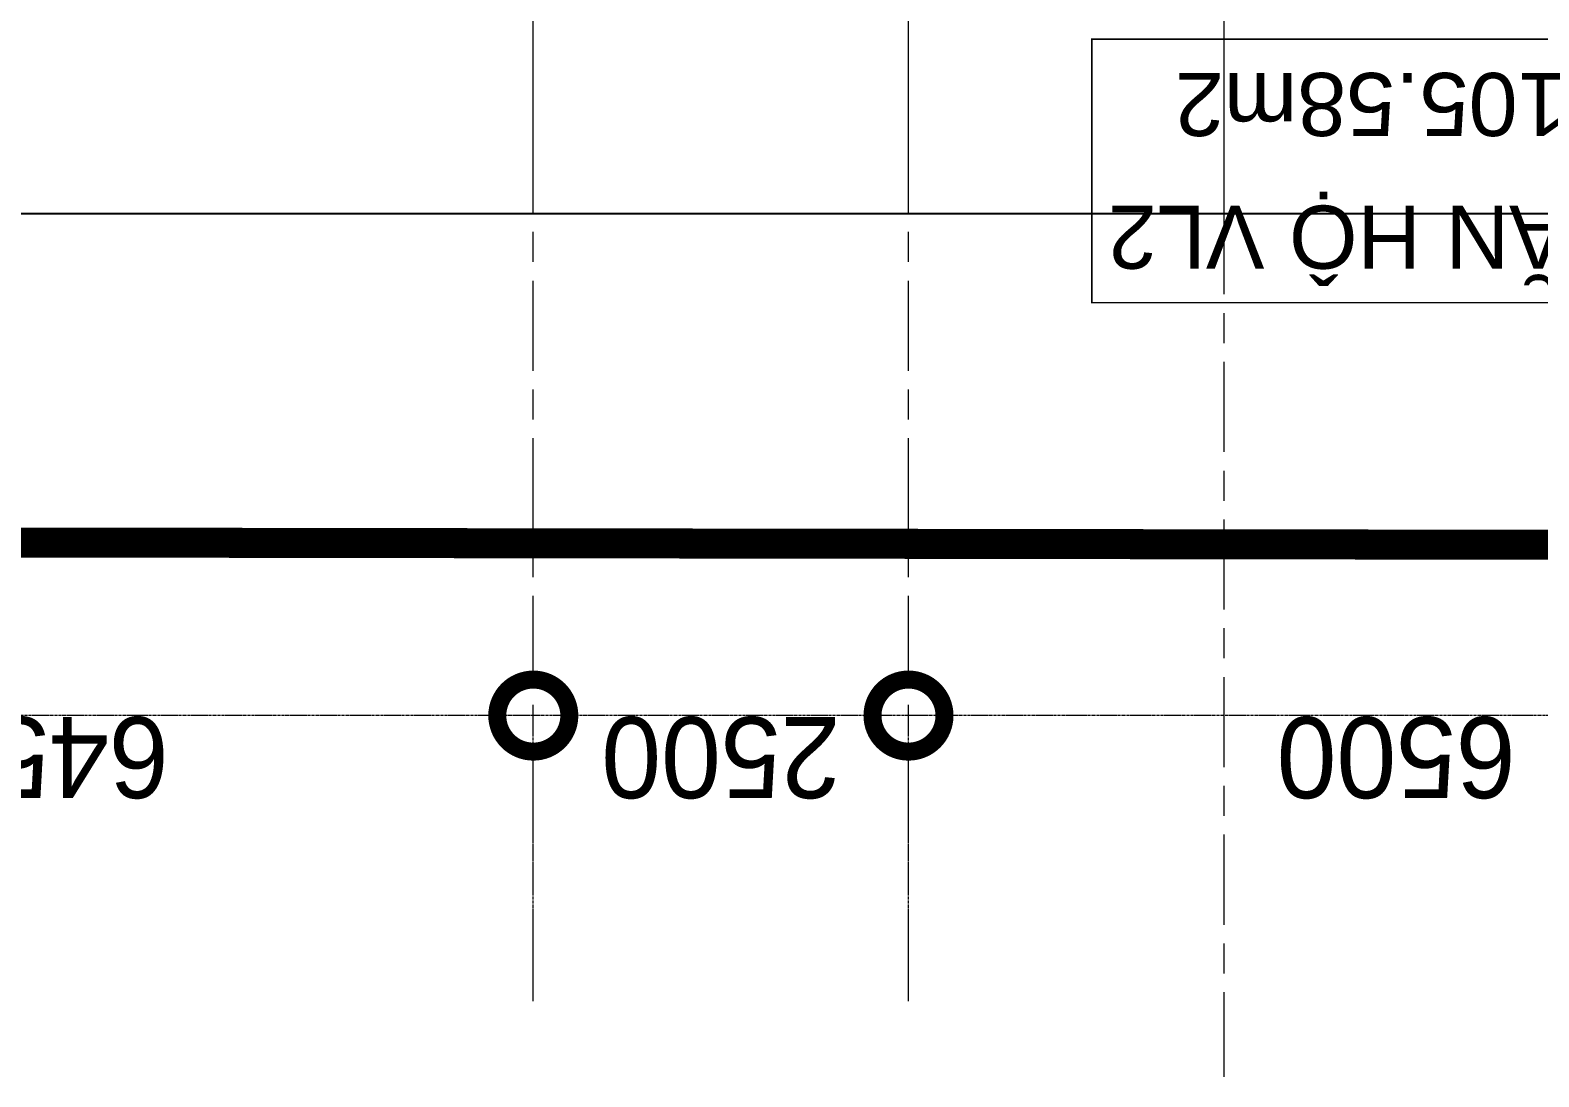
# Model space of a CAD drawing. Header units: millimetres. Extents: x -100356 to 314685, y 446 to 1273965.
# Drawn here: x 60838 to 70891, y 1086923 to 1093896 of the extents above; entities that cross this region are included whole.
import ezdxf
from ezdxf.xclip import XClip

# ---------------------------------------------------------------- set-up
doc = ezdxf.new("R2010")
doc.units = ezdxf.units.MM
doc.header["$XCLIPFRAME"] = 2
for name, pattern in [('20180221 BF$0$DASHDOT', [1, 0.5, -0.25, 0, -0.25]), ('CENTER', [2, 1.25, -0.25, 0.25, -0.25]), ('CENTER2', [28.575, 19.05, -3.175, 3.175, -3.175]), ('Kume - Grid Line', [10.5, 6, -1.25, 2, -1.25])]:
    doc.linetypes.add(name, pattern=pattern)
doc.layers.get('DEFPOINTS').update_dxf_attribs({"lineweight": 13})
doc.layers.add('20180221 BF$0$10', color=1, linetype='Continuous')
doc.layers.add('20180221 BF$0$TREE', color=99, linetype='Continuous')
for name, color, linetype, lineweight in [('20180221 BF$0$setback', 1, 'Continuous', 13), ('A-_ANOT----_D', 7, 'Continuous', 5), ('A.Axis', 251, 'CENTER2', 13), ('LGI', 250, 'CENTER', 9), ('TEXT', 6, 'Continuous', 20)]:
    doc.layers.add(name, color=color, linetype=linetype, lineweight=lineweight)
doc.styles.add('Arial_4', font='Font - TrueType - Arial.ttf', dxfattribs={"width": 0.95, "height": 540})
doc.styles.add('VnArial', font='Font - TrueType - Arial.ttf')
doc.dimstyles.new('A3_-_A4_1', dxfattribs={"dimscale": 304.8, "dimtxt": 550.940076, "dimasz": 3.149606, "dimexe": 0, "dimexo": 0.0625, "dimgap": 0, "dimtad": 1, "dimdec": 0, "dimzin": 0, "dimdsep": 46, "dimtxsty": 'Arial_4', "dimblk1": 'DOTSMALL', "dimblk2": 'DOTSMALL', "dimsah": 1, "dimcen": 0.09, "dimazin": 0, "dimtfac": 1, "dimtdec": 4, "dimtix": 1, "dimtmove": 0, "dimatfit": 3, "dimfxl": 4.92126, "dimfxlon": 1, "dimtvp": 1, "dimtolj": 1, "dimtzin": 0, "dimarcsym": 2})

# ---------------------------------------------------------------- blocks, each defined once
blk = doc.blocks.new('_DotSmall')
at = {"color": 0, "linetype": 'ByBlock', "const_width": 0.5}
blk.add_lwpolyline([(-0.0625, 0, 1), (0.0625, 0, 1)], format="xyb", close=True, dxfattribs=at)
blk = doc.blocks.new('*D529')
at = {"layer": 'A.Axis', "color": 0, "lineweight": -2, "transparency": 16777216}
for p, q in [((1450, 37965), (1450, 36484)), ((7950, 37965), (7950, 36484)), ((1450, 36484), (7950, 36484))]:
    blk.add_line(p, q, dxfattribs=at)
at = {"layer": 'DEFPOINTS', "color": 0, "transparency": 16777216}
for p in [(1450, 37984), (7950, 37984), (7950, 36484)]:
    blk.add_point(p, dxfattribs=at)
at = {"layer": 'A.Axis', "color": 0, "lineweight": -2, "transparency": 16777216, "xscale": 960, "yscale": 960, "zscale": 960, "rotation": 180}
blk.add_blockref('_DotSmall', (1450, 36484), dxfattribs=at)
at = {"layer": 'A.Axis', "color": 0, "lineweight": -2, "transparency": 16777216, "xscale": 960, "yscale": 960, "zscale": 960}
blk.add_blockref('_DotSmall', (7950, 36484), dxfattribs=at)
at = {"layer": 'A.Axis', "color": 0, "transparency": 16777216, "insert": (4700, 36760), "char_height": 540, "attachment_point": 5, "style": 'Arial_4'}
blk.add_mtext('\\A1;6500', dxfattribs=at)
blk = doc.blocks.new('*D530')
at = {"layer": 'A.Axis', "color": 0, "lineweight": -2, "transparency": 16777216}
for p, q in [((7950, 37965), (7950, 36484)), ((10450, 37965), (10450, 36484)), ((7950, 36484), (10450, 36484))]:
    blk.add_line(p, q, dxfattribs=at)
at = {"layer": 'DEFPOINTS', "color": 0, "transparency": 16777216}
for p in [(7950, 37984), (10450, 37984), (10450, 36484)]:
    blk.add_point(p, dxfattribs=at)
at = {"layer": 'A.Axis', "color": 0, "lineweight": -2, "transparency": 16777216, "xscale": 960, "yscale": 960, "zscale": 960, "rotation": 180}
blk.add_blockref('_DotSmall', (7950, 36484), dxfattribs=at)
at = {"layer": 'A.Axis', "color": 0, "lineweight": -2, "transparency": 16777216, "xscale": 960, "yscale": 960, "zscale": 960}
blk.add_blockref('_DotSmall', (10450, 36484), dxfattribs=at)
at = {"layer": 'A.Axis', "color": 0, "transparency": 16777216, "insert": (9200, 36760), "char_height": 540, "attachment_point": 5, "style": 'Arial_4'}
blk.add_mtext('\\A1;2500', dxfattribs=at)
blk = doc.blocks.new('*D531')
at = {"layer": 'A.Axis', "color": 0, "lineweight": -2, "transparency": 16777216}
for p, q in [((10450, 37965), (10450, 36484)), ((16900, 37965), (16900, 36484)), ((10450, 36484), (16900, 36484))]:
    blk.add_line(p, q, dxfattribs=at)
at = {"layer": 'DEFPOINTS', "color": 0, "transparency": 16777216}
for p in [(10450, 37984), (16900, 37984), (16900, 36484)]:
    blk.add_point(p, dxfattribs=at)
at = {"layer": 'A.Axis', "color": 0, "lineweight": -2, "transparency": 16777216, "xscale": 960, "yscale": 960, "zscale": 960, "rotation": 180}
blk.add_blockref('_DotSmall', (10450, 36484), dxfattribs=at)
at = {"layer": 'A.Axis', "color": 0, "lineweight": -2, "transparency": 16777216, "xscale": 960, "yscale": 960, "zscale": 960}
blk.add_blockref('_DotSmall', (16900, 36484), dxfattribs=at)
at = {"layer": 'A.Axis', "color": 0, "transparency": 16777216, "insert": (13675, 36760), "char_height": 540, "attachment_point": 5, "style": 'Arial_4'}
blk.add_mtext('\\A1;6450', dxfattribs=at)
blk = doc.blocks.new('VL2-Noted')
at = {"layer": 'TEXT', "const_width": 10}
blk.add_lwpolyline([(-3656, 1756), (0, 1756), (0, 0), (-3656, 0)], close=True, dxfattribs=at)
at = {"layer": 'TEXT', "style": 'VnArial'}
for s, p in [('105.58m2', (-493, 1531, 0)), ('CĂN HỘ VL2', (-61, 647, 0))]:
    blk.add_text(s, height=420, rotation=180, dxfattribs=at).set_placement(p)
blk = doc.blocks.new('20180221 BF$0$hientrang')
at = {"layer": '20180221 BF$0$10', "color": 1, "linetype": 'Continuous'}
blk.add_line((-113704, 94445, 0), (-110540, 43326, 0), dxfattribs=at)
at = {"layer": '20180221 BF$0$10', "color": 1}
blk.add_line((-113704, 94445, 0), (-110540, 43326, 0), dxfattribs=at)
at = {"layer": '20180221 BF$0$setback', "color": 1, "linetype": '20180221 BF$0$DASHDOT', "ltscale": 200, "const_width": 200, "elevation": 0}
blk.add_lwpolyline([(-87270, 104902), (-90121, 104815), (-91714, 102077), (-92674, 102048), (-92312, 95898), (-95312, 95702), (-99272, 95417), (-103263, 95232), (-108843, 94729), (-111844, 94613), (-113704, 94445), (-110540, 43326), (-98301, 45606), (-91530, 9756)], dxfattribs=at)
blk = doc.blocks.new('X-GRID')
at = {"layer": 'LGI', "ltscale": 1500}
for p, q in [((-36550, -7272.6), (-36550, 49990.7)), ((-34450, 49486.8), (-34450, -7272.6)), ((-31950, 49486.8), (-31950, -7272.6))]:
    blk.add_line(p, q, dxfattribs=at)
blk = doc.blocks.new('f23 grid column')
at = {"rotation": 180}
blk.add_blockref('X-GRID', (-36705, 11038, 0), dxfattribs=at)
blk = doc.blocks.new('grid tower')
at = {"layer": 'A.Axis', "linetype": 'Kume - Grid Line', "lineweight": 9, "ltscale": 100}
for p, q in [((5849.8, -18372.7), (5849.8, 38890.6)), ((7949.8, 38386.8), (7949.8, -18372.7)), ((10449.8, 38386.8), (10449.8, -18372.7))]:
    blk.add_line(p, q, dxfattribs=at)
at = {"layer": 'A.Axis'}
for base, p1, p2, override, picture, middle in [((7949.8, 36483.9), (1449.8, 37983.9), (7949.8, 37983.9), {"dimpost": '<>', "dimfxl": 6500}, '*D529', (4699.8, 36759.7)), ((10449.8, 36483.9), (7949.8, 37983.9), (10449.8, 37983.9), {"dimpost": '<>', "dimfxl": 2499.999218}, '*D530', (9199.8, 36759.7)), ((16899.8, 36483.9), (10449.8, 37983.9), (16899.8, 37983.9), {"dimpost": '<>', "dimfxl": 6450}, '*D531', (13674.8, 36759.7))]:
    dim = blk.add_linear_dim(base=base, p1=p1, p2=p2, dimstyle='A3_-_A4_1', override=override, dxfattribs=at)
    dim.commit()
    dim.dimension.update_dxf_attribs({"geometry": picture, "text_midpoint": middle})

msp = doc.modelspace()

# ---------------------------------------------------------------- block references
ref = msp.add_blockref('f23 grid column', (68945.9, 1125875.2, 0))
XClip(ref).set_block_clipping_path([(-38143.7990276038, 12874.2728585252), (-38143.7990276038, -960.9112009969), (-27130.5599544233, -960.9112009969), (-27130.5599544233, -10223.7739877296), (-20127.121006076, -10223.7739877296), (-20127.121006076, -3944.1828265036), (-7256.2687176054, -3944.1828265036), (-7256.2687176054, -19155.9551603594), (-20848.1462950006, -19155.9551603594), (-20848.1462950006, -33200.2410861016), (15642.2695581813, -33200.2410861016), (15642.2695581813, 13456.019038944), (-37345.1452426936, 13456.0190389439)])
at = {"layer": '20180221 BF$0$TREE'}
ref = msp.add_blockref('20180221 BF$0$hientrang', (137502.3, 1198021.5, 0), dxfattribs=dict(at, rotation=86.37342821610302))
XClip(ref).set_block_clipping_path([(-133148.1755428242, 112075.9558377523), (-124131.7889780848, -30182.5877385634), (-23551.8986045148, -23807.8059542924), (-32568.2851692542, 118450.7376220233)])
at = {"layer": 'A-_ANOT----_D', "rotation": 180}
msp.add_blockref('grid tower', (74640.7, 1125813.5, 0), dxfattribs=at)
at = {"layer": 'TEXT'}
msp.add_blockref('VL2-Noted', (71568.6, 1092080, 0), dxfattribs=at)

doc.saveas('drawing.dxf')
